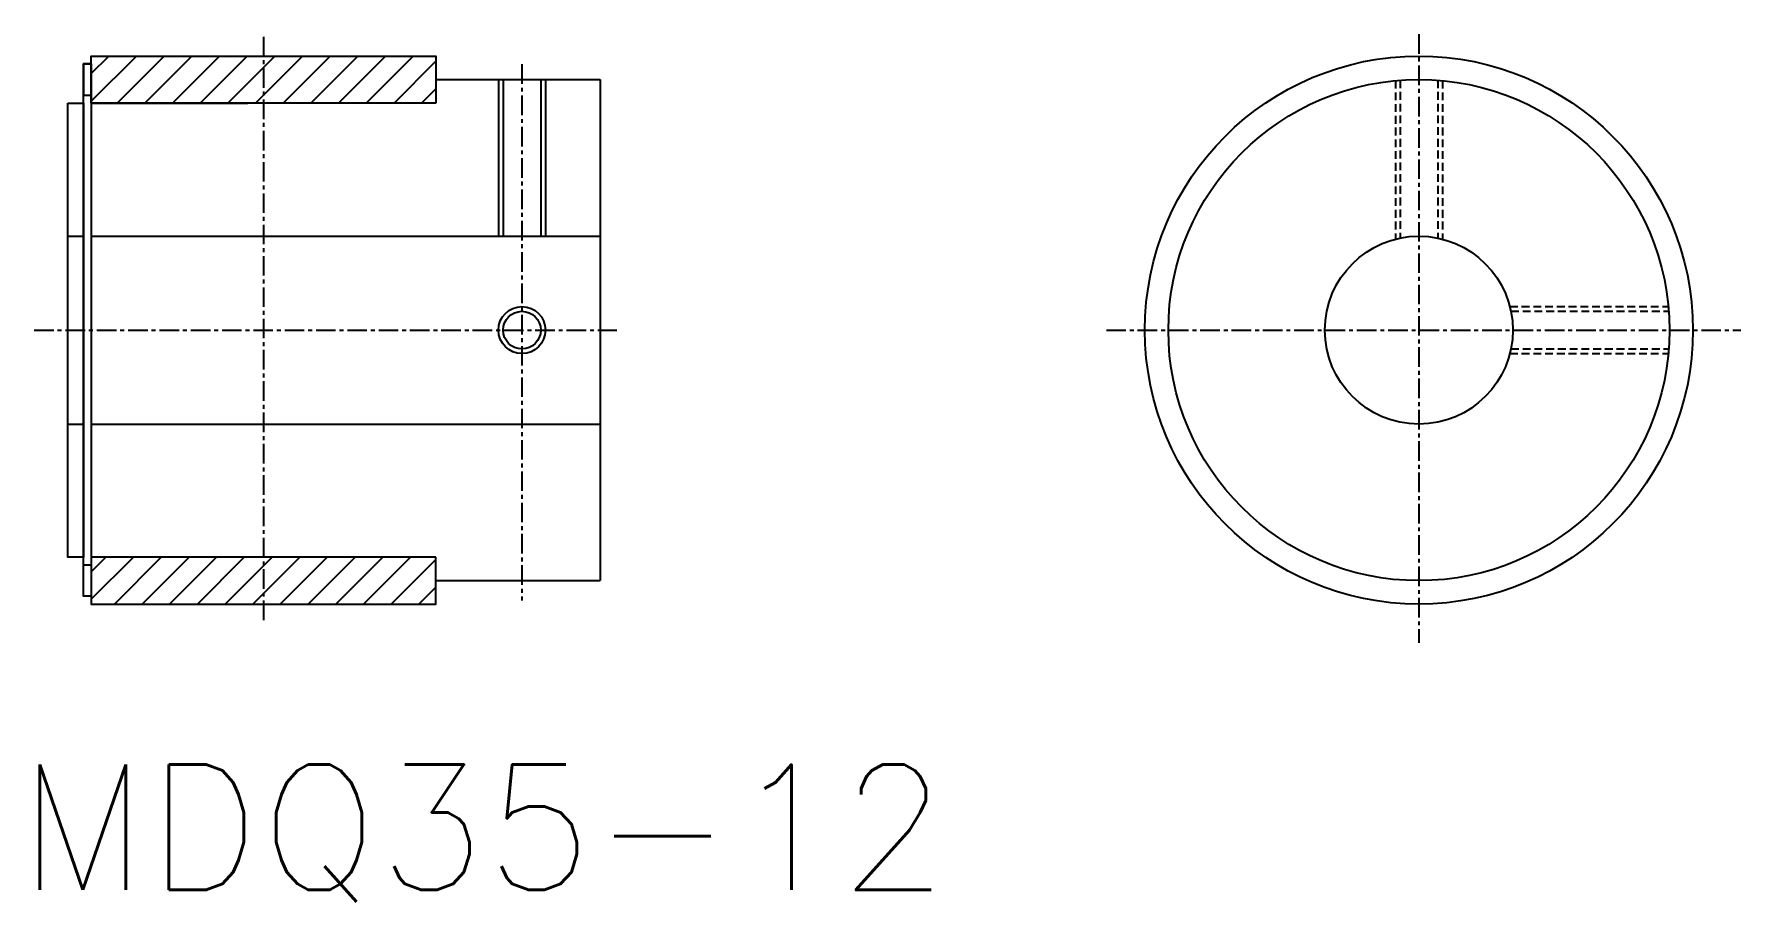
# Model space of a CAD drawing. Extents: x -12 to 97, y 1 to 56.
import ezdxf

# ---------------------------------------------------------------- set-up
doc = ezdxf.new("R2010")
doc.units = 0
doc.linetypes.add('CENTER', pattern=[2, 1.25, -0.25, 0.25, -0.25])
doc.linetypes.add('DASHED', pattern=[0.75, 0.5, -0.25])
doc.layers.get('0').update_dxf_attribs({"linetype": 'CONTINUOUS'})
doc.layers.add('CENTER', color=1, linetype='CENTER')
doc.styles.get("Standard").update_dxf_attribs({"font": 'txt.shx', "bigfont": 'bigfont.shx'})

# ---------------------------------------------------------------- blocks, each defined once
blk = doc.blocks.new('*X95')
at = {"color": 0, "linetype": 'CONTINUOUS'}
for p, q in [((-8.16, 51.95), (-5.28, 54.82)), ((-8.16, 53.71), (-7.05, 54.82)), ((-6.51, 51.82), (-3.51, 54.82)), ((-4.74, 51.82), (-1.74, 54.82)), ((-2.98, 51.82), (0.02, 54.82)), ((-1.21, 51.82), (1.79, 54.82)), ((0.56, 51.82), (3.56, 54.82)), ((2.33, 51.82), (5.33, 54.82)), ((4.09, 51.82), (7.09, 54.82)), ((5.86, 51.82), (8.86, 54.82)), ((7.63, 51.82), (10.63, 54.82)), ((9.4, 51.82), (12.4, 54.82)), ((11.17, 51.82), (13.84, 54.5)), ((12.93, 51.82), (13.84, 52.73))]:
    blk.add_line(p, q, dxfattribs=at)
blk = doc.blocks.new('*X96')
at = {"color": 0, "linetype": 'CONTINUOUS'}
for p, q in [((-8.16, 20.13), (-5.46, 22.82)), ((-8.16, 21.89), (-7.23, 22.82)), ((-6.69, 19.82), (-3.69, 22.82)), ((-4.92, 19.82), (-1.92, 22.82)), ((-3.16, 19.82), (-0.16, 22.82)), ((-1.39, 19.82), (1.61, 22.82)), ((0.38, 19.82), (3.38, 22.82)), ((2.15, 19.82), (5.15, 22.82)), ((3.91, 19.82), (6.91, 22.82)), ((5.68, 19.82), (8.68, 22.82)), ((7.45, 19.82), (10.45, 22.82)), ((9.22, 19.82), (12.22, 22.82)), ((10.99, 19.82), (13.84, 22.68)), ((12.75, 19.82), (13.84, 20.91))]:
    blk.add_line(p, q, dxfattribs=at)

msp = doc.modelspace()

# ---------------------------------------------------------------- linework, layer by layer
at = {"color": 7, "linetype": 'CONTINUOUS'}
for p, q in [((13.84, 53.32), (24.34, 53.32)), ((18.14, 53.32), (18.14, 43.32)), ((20.54, 53.32), (20.54, 43.32)), ((24.34, 53.32), (24.34, 21.32)), ((-8.16, 51.82), (1.84, 51.82)), ((-8.16, 46.82), (-8.16, 26.32)), ((-9.66, 43.32), (-8.66, 43.32)), ((-8.16, 43.32), (24.34, 43.32)), ((-9.66, 31.32), (-8.66, 31.32)), ((-8.16, 31.32), (24.34, 31.32)), ((-9.66, 27.82), (-9.66, 27.82)), ((-8.66, 22.82), (-9.66, 22.82)), ((13.84, 21.32), (24.34, 21.32)), ((-8.16, 19.82), (1.84, 19.82))]:
    msp.add_line(p, q, dxfattribs=at)
at = {"color": 3, "linetype": 'CONTINUOUS'}
for p, q in [((17.84, 53.32), (17.84, 43.32)), ((20.84, 53.32), (20.84, 43.32))]:
    msp.add_line(p, q, dxfattribs=at)
at = {"color": 3, "linetype": 'DASHED'}
for p, q in [((75.12, 53.25), (75.12, 43.13)), ((75.42, 53.28), (75.42, 43.2)), ((77.82, 53.28), (77.82, 43.2)), ((78.12, 53.25), (78.12, 43.13)), ((82.43, 38.82), (92.55, 38.82)), ((82.5, 38.52), (92.58, 38.52)), ((82.5, 36.12), (92.58, 36.12)), ((82.43, 35.82), (92.55, 35.82))]:
    msp.add_line(p, q, dxfattribs=at)
at = {"color": 7, "linetype": 'CONTINUOUS'}
for points in [[(13.84, 51.82), (-8.16, 51.82), (-8.16, 54.82), (13.84, 54.82)], [(-8.66, 54.32), (-8.16, 54.32), (-8.16, 20.32), (-8.66, 20.32)], [(-8.66, 52.32), (-8.16, 52.32), (-8.16, 54.32), (-8.66, 54.32)], [(-9.66, 51.82), (-8.66, 51.82), (-8.66, 22.82), (-9.66, 22.82)], [(-8.66, 22.32), (-8.16, 22.32), (-8.16, 20.32), (-8.66, 20.32)], [(13.84, 22.82), (-8.16, 22.82), (-8.16, 19.82), (13.84, 19.82)]]:
    msp.add_lwpolyline(points, close=True, dxfattribs=at)
for centre, radius in [((76.62, 37.32), 17.5), ((76.62, 37.32), 16), ((76.62, 37.32), 6), ((19.34, 37.32), 1.2)]:
    msp.add_circle(centre, radius, dxfattribs=at)
at = {"color": 3, "linetype": 'CONTINUOUS'}
msp.add_circle((19.34, 37.32), 1.5, dxfattribs=at)
at = {"layer": 'CENTER', "color": 1, "linetype": 'CENTER'}
for p, q in [((2.84, 56.05), (2.84, 18.59)), ((76.62, 56.22), (76.62, 17.35)), ((19.34, 54.3), (19.34, 20.05)), ((-11.81, 37.32), (25.4, 37.32)), ((56.66, 37.32), (97.18, 37.32))]:
    msp.add_line(p, q, dxfattribs=at)

# ---------------------------------------------------------------- block references
at = {"color": 3, "linetype": 'CONTINUOUS'}
for name in ['*X95', '*X96']:
    msp.add_blockref(name, (0, 0), dxfattribs=at)

# ---------------------------------------------------------------- texts
at = {"color": 7, "linetype": 'CONTINUOUS'}
msp.add_text('MDQ35-12', height=8, dxfattribs=at).set_placement((-12.82, 1.57))

doc.saveas('drawing.dxf')
